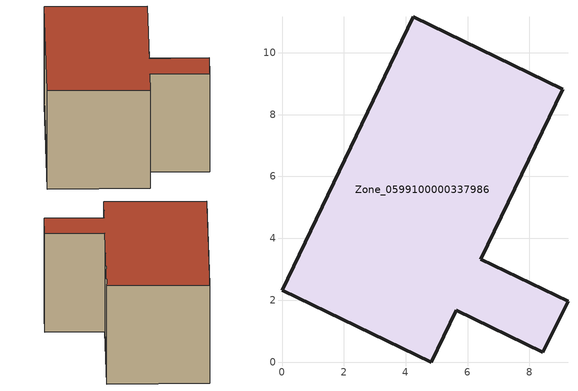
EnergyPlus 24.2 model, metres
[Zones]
Zone_0599100000337986
 floor ground (C_G): 4.25,11.16 9.08,8.82 6.43,3.33 9.25,1.97 8.44,0.32 5.64,1.68 4.83,0 0,2.33 z4.37
 wall outside (C_F): 9.08,8.82 4.25,11.16 0,2.33 4.83,0 5.64,1.68 8.44,0.32 9.25,1.97 6.43,3.33 9.08,8.82 z4.37:10.1
 roof outside (C_R): 4.25,11.16 0,2.33 4.83,0 5.64,1.68 8.44,0.32 9.25,1.97 6.43,3.33 9.08,8.82 z10.1
[BUILDING]
Pand.0599100000337986: North Axis=0; Terrain=City; Loads Convergence Tolerance Value=0.04; Temperature Convergence Tolerance Value=0.4; Solar Distribution=FullExterior; Maximum Number of Warmup Days=25; Minimum Number of Warmup Days=1
[Site:Location]
Rotterdam.The.Hague.AP_ZH_NLD Design_Conditions: Latitude=51.96; Longitude=4.45; Time Zone=1; Elevation=-4.5
[SITE:GROUNDTEMPERATURE:BUILDINGSURFACE]
18, 18, 18, 18, 18, 18, 18, 18, 18, 18, 18, 18
[MATERIAL] Thermal Absorptance=0.9; Solar Absorptance=0.7; Visible Absorptance=0.7
Name | Roughness | Thickness | Conductivity | Density | Specific Heat
G.TI.1975-1991 | MediumSmooth | 0.15 | 0.288461 | 540 | 1210
F.TI.1975-1991 | Rough | 0.3 | 0.230769 | 1920 | 840
R.TI.1975-1991 | MediumRough | 0.2 | 0.153846 | 1500 | 1000
[CONSTRUCTION]
C_G: G.TI.1975-1991
C_F: F.TI.1975-1991
C_R: R.TI.1975-1991
[ZONE]
Zone_0599100000337986: Type=1; Multiplier=1; Ceiling Height=Autocalculate; Volume=Autocalculate; Floor Area=autocalculate; Part of Total Floor Area=Yes
[ZONEINFILTRATION:DESIGNFLOWRATE]
Infil_Zone_0599100000337986: Zone or ZoneList or Space or SpaceList=Zone_0599100000337986; Schedule=AlwaysOn; Design Flow Rate Calculation Method=Flow/Area; Flow Rate per Floor Area=0.003; Constant Term Coefficient=1; Temperature Term Coefficient=0; Velocity Term Coefficient=0; Velocity Squared Term Coefficient=0
[HVACTEMPLATE:ZONE:IDEALLOADSAIRSYSTEM]
Zone_0599100000337986: Maximum Heating Supply Air Temperature=50; Minimum Cooling Supply Air Temperature=13; Maximum Heating Supply Air Humidity Ratio=0.0156; Minimum Cooling Supply Air Humidity Ratio=0.0077; Heating Limit=NoLimit; Cooling Limit=NoLimit; Dehumidification Control Type=ConstantSensibleHeatRatio; Cooling Sensible Heat Ratio=0.7; Dehumidification Setpoint=60; Humidification Control Type=None; Humidification Setpoint=30; Outdoor Air Method=None; Outdoor Air Flow Rate per Person=0.00944; Outdoor Air Flow Rate per Zone Floor Area=0; Outdoor Air Flow Rate per Zone=0; Demand Controlled Ventilation Type=None; Outdoor Air Economizer Type=NoEconomizer; Heat Recovery Type=None; Sensible Heat Recovery Effectiveness=0.7; Latent Heat Recovery Effectiveness=0.65
[ZONECONTROL:THERMOSTAT]
ThermostatControl_Zone_0599100000337986: Zone or ZoneList=Zone_0599100000337986; Control Type Schedule=DualSetpointControlType; Control 1=Thermostat_Zone_0599100000337986; Temperature Difference Between Cutout And Setpoint=0
[THERMOSTATSETPOINT:DUALSETPOINT]
Thermostat_Zone_0599100000337986: Heating Setpoint Temperature Schedule=HeatingSetpoint_Zone_0599100000337986; Cooling Setpoint Temperature Schedule=CoolingSetpoint_Zone_0599100000337986
[SCHEDULE:COMPACT]
HeatingSetpoint_Zone_0599100000337986: Through: 12/31, For: AllDays, Until: 24:00, 21
CoolingSetpoint_Zone_0599100000337986: Through: 12/31, For: AllDays, Until: 24:00, 24
DualSetpointControlType: Through: 12/31, For: AllDays, Until: 24:00, 4
AlwaysOn: Through: 12/31, For: AllDays, Until: 24:00, 1
